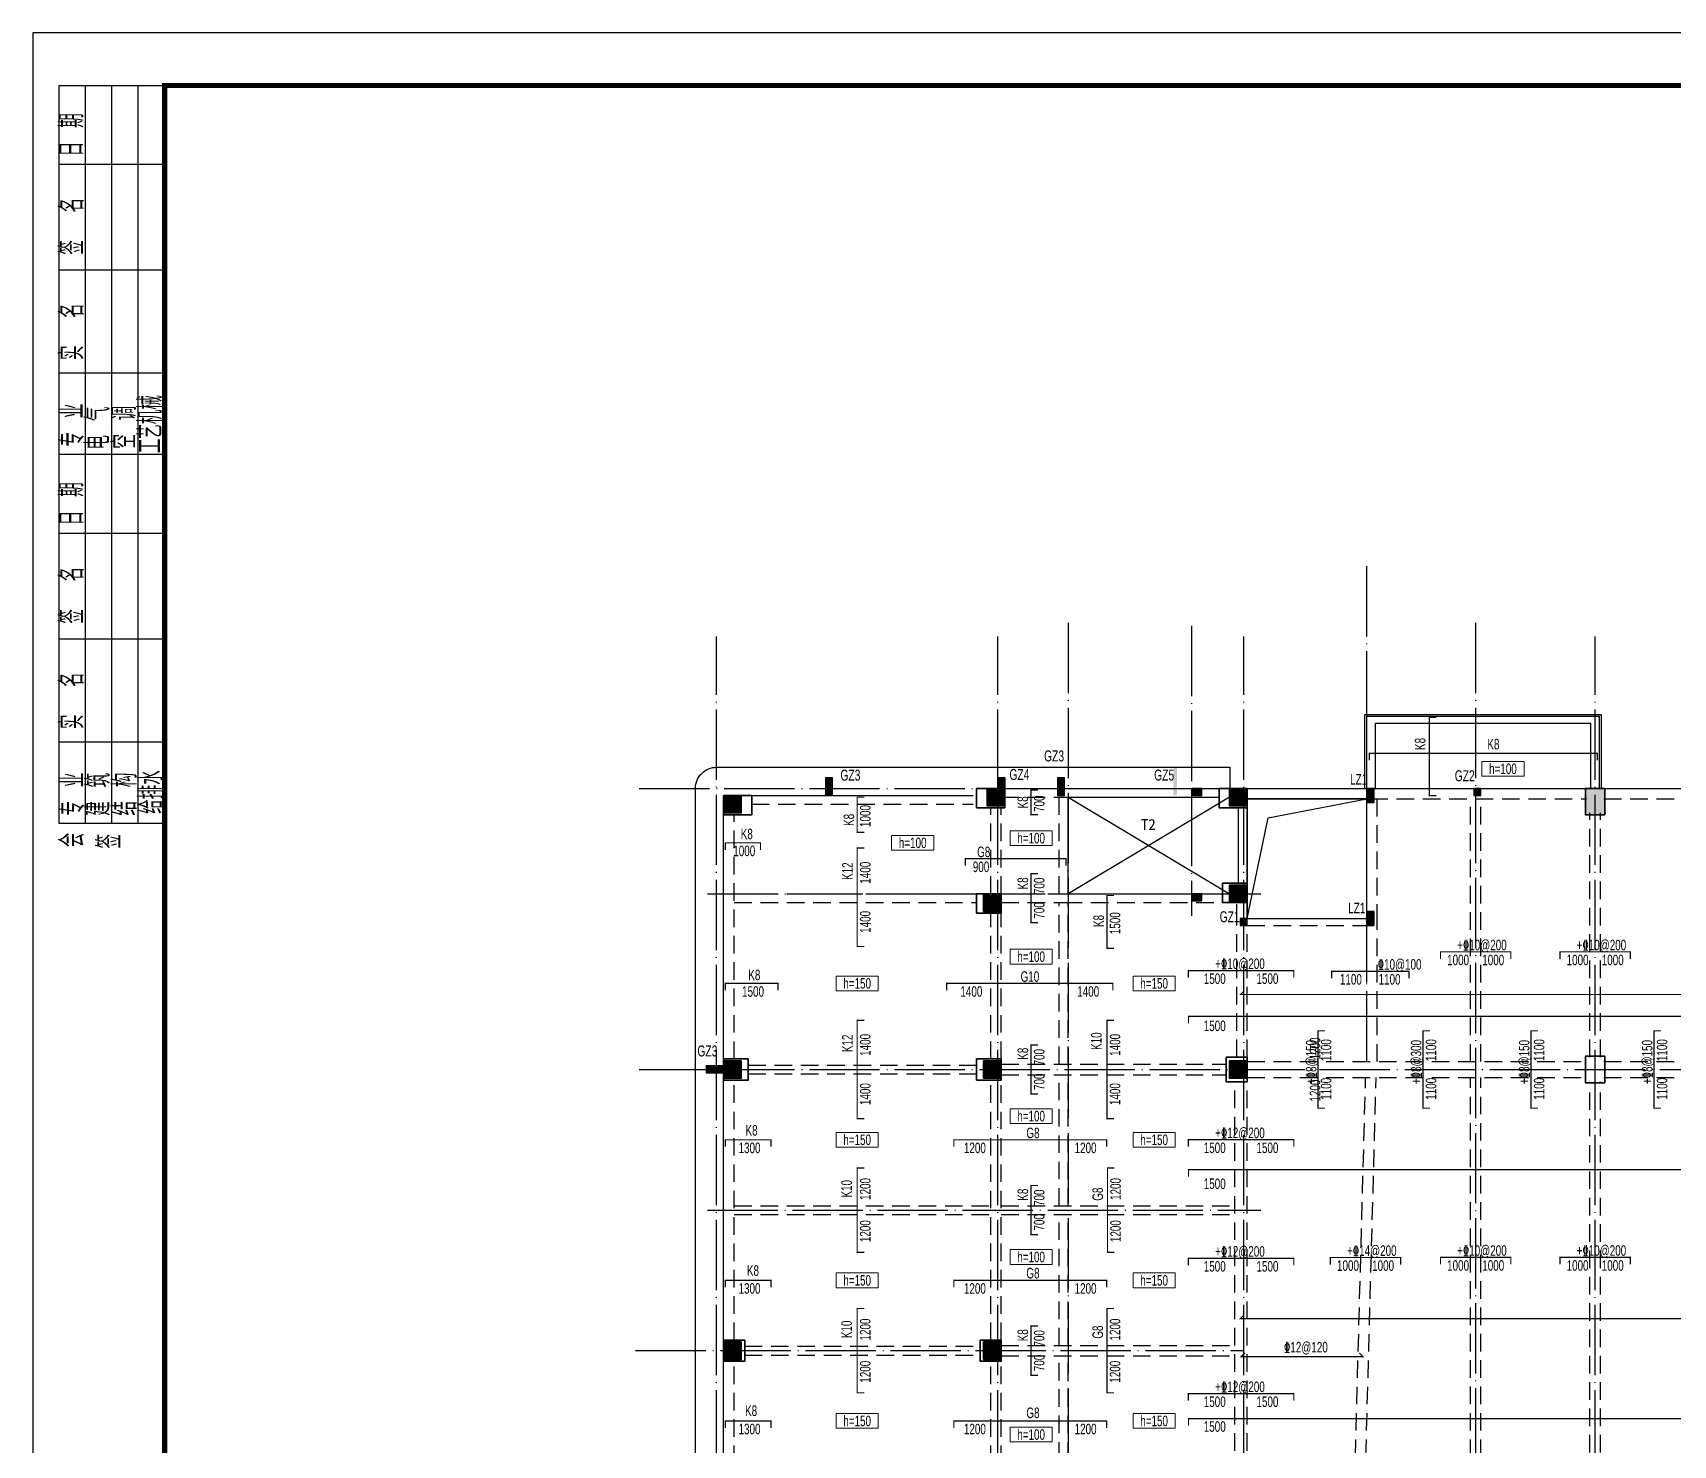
# Model space of a CAD drawing. Extents: x -695511 to 885008, y -751583 to -95266.
# Drawn here: x 473644 to 520322, y -379773 to -339584 of the extents above; entities that cross this region are included whole.
import ezdxf
from ezdxf.enums import TextEntityAlignment as Align

# ---------------------------------------------------------------- set-up
doc = ezdxf.new("R2010")
doc.units = 0
doc.header["$LTSCALE"] = 1000
doc.header["$MEASUREMENT"] = 0
doc.linetypes.add('DOTE', pattern=[2.42, 2, -0.2, 0.02, -0.2])
doc.linetypes.add('线型3', pattern=[750, 500, -250])
for name, color, linetype in [('14', 1, 'Continuous'), ('_0', 7, 'Continuous'), ('DOTE', 1, 'Continuous'), ('GZ', 211, 'Continuous'), ('PUB_TITLE', 4, 'Continuous'), ('SEDOTE', 40, 'DOTE'), ('TZ', 11, 'Continuous'), ('WALL', 4, 'Continuous'), ('填充', 8, 'Continuous'), ('板厚标注', 7, 'Continuous'), ('板厚标注边框', 7, 'Continuous')]:
    doc.layers.add(name, color=color, linetype=linetype)
for name, color, linetype, lineweight in [('BEAM', 4, 'Continuous', 25), ('BEAM-DASH', 4, '线型3', 25), ('HOLE', 7, 'Continuous', 25), ('楼板正筋文字', 7, 'Continuous', 18), ('楼板正筋钢筋', 1, 'Continuous', 35), ('楼板负筋文字', 7, 'Continuous', 18), ('楼板负筋标注', 142, 'Continuous', 18), ('楼板负筋钢筋', 14, 'Continuous', 35), ('砼柱', 2, 'Continuous', 35)]:
    doc.layers.add(name, color=color, linetype=linetype, lineweight=lineweight)
doc.styles.add('hztxt', font='romand_pkpm', dxfattribs={"bigfont": 'gbcbig'})
doc.styles.add('宋体', font='simsun.ttc')
doc.styles.add('样式 1', font='GS_TXT.shx', dxfattribs={"width": 0.7, "height": 375, "bigfont": 'yjkchn.shx'})
doc.styles.add('样式 5', font='GS_TXT.shx', dxfattribs={"width": 0.7, "height": 250, "bigfont": 'yjkchn.shx'})

# ---------------------------------------------------------------- blocks, each defined once
blk = doc.blocks.new('3fmb')
at = {"layer": 'BEAM', "color": 2}
for p, q in [((277024, -691208), (283649, -691208)), ((277024, -693258), (277024, -691208)), ((283649, -693258), (283649, -691208)), ((277274, -691408), (283399, -691408)), ((277274, -693258), (277274, -691408)), ((283399, -693258), (283399, -691408))]:
    blk.add_line(p, q, dxfattribs=at)
at = {"layer": 'BEAM'}
for p, q in [((259524, -693458), (265824, -693458)), ((266624, -693258), (268424, -693258)), ((268424, -693258), (272824, -693258)), ((268424, -693508), (272824, -693508)), ((268524, -696258), (268524, -693508)), ((273624, -693258), (277149, -693258)), ((273624, -693558), (277124, -693558)), ((277024, -696958), (277024, -693558)), ((277149, -693258), (283274, -693258)), ((283774, -693258), (293274, -693258)), ((258724, -701008), (258724, -694008)), ((273374, -695958), (273374, -693808)), ((273624, -695958), (273624, -693808)), ((268424, -696258), (272924, -696258)), ((273624, -697058), (273624, -696508)), ((273624, -696958), (277024, -696958)), ((258724, -709008), (258724, -701508)), ((258724, -717008), (258724, -709508))]:
    blk.add_line(p, q, dxfattribs=at)
at = {"layer": 'BEAM-DASH', "ltscale": 0.001}
for p, q in [((266624, -693508), (268424, -693508)), ((268274, -696258), (268274, -693508)), ((277124, -693558), (283274, -693558)), ((277324, -697058), (277324, -693558)), ((279974, -701033), (279974, -693558)), ((280274, -701033), (280274, -693558)), ((283774, -693558), (293274, -693558)), ((259024, -700958), (259024, -694008)), ((259524, -693708), (265824, -693708)), ((266324, -696258), (266324, -693808)), ((266624, -696258), (266624, -693808)), ((283374, -700908), (283374, -693958)), ((283674, -700908), (283674, -693958)), ((259024, -696258), (265924, -696258)), ((266624, -696258), (268424, -696258)), ((259024, -696508), (265924, -696508)), ((266324, -700958), (266324, -696808)), ((266624, -696508), (268424, -696508)), ((266624, -700958), (266624, -696808)), ((268274, -701108), (268274, -696508)), ((268424, -696508), (272924, -696508)), ((268524, -701108), (268524, -696508)), ((273324, -697058), (273324, -696508)), ((273324, -700908), (273324, -697058)), ((273624, -700908), (273624, -697058)), ((273624, -697158), (277024, -697158)), ((277024, -701033), (277024, -697158)), ((277324, -701033), (277324, -697058)), ((266624, -701108), (273024, -701108)), ((273624, -701033), (283274, -701033)), ((283774, -701033), (293274, -701033)), ((259024, -708958), (259024, -701558)), ((259424, -701133), (265924, -701133)), ((259424, -701383), (265924, -701383)), ((266324, -708958), (266324, -701558)), ((266624, -701408), (273024, -701408)), ((266624, -708958), (266624, -701558)), ((268274, -705133), (268274, -701408)), ((268524, -705133), (268524, -701408)), ((273624, -701483), (283274, -701483)), ((276680, -713033), (276993, -701484)), ((276980, -713033), (277293, -701484)), ((279974, -713033), (279974, -701483)), ((280274, -713033), (280274, -701483)), ((283774, -701483), (293274, -701483)), ((273274, -712858), (273274, -701608)), ((273624, -712858), (273624, -701608)), ((283374, -712908), (283374, -701608)), ((283674, -712908), (283674, -701608)), ((259024, -705133), (266324, -705133)), ((266624, -705133), (273274, -705133)), ((259024, -705383), (266324, -705383)), ((266624, -705383), (273274, -705383)), ((268274, -709108), (268274, -705383)), ((268524, -709108), (268524, -705383)), ((259324, -709133), (266024, -709133)), ((259324, -709383), (266024, -709383)), ((266624, -709108), (273274, -709108)), ((266624, -709408), (273274, -709408)), ((268274, -713108), (268274, -709408)), ((268524, -713108), (268524, -709408)), ((259024, -716958), (259024, -709558)), ((266324, -716958), (266324, -709558)), ((266624, -716958), (266624, -709558))]:
    blk.add_line(p, q, dxfattribs=at)
blk = doc.blocks.new('3fcol')
at = {"layer": '填充'}
h = blk.add_hatch(color=256, dxfattribs=at)
h.dxf.hatch_style = 1
h.paths.add_polyline_path([(193685, -674397), (193185, -674397), (193185, -674897), (193685, -674897)])
h = blk.add_hatch(color=256, dxfattribs=at)
h.dxf.hatch_style = 1
h.paths.add_polyline_path([(200585, -674397), (200085, -674397), (200085, -674897), (200585, -674897)])
h = blk.add_hatch(color=256, dxfattribs=at)
h.dxf.hatch_style = 1
h.paths.add_polyline_path([(210760, -674397), (210210, -674397), (210210, -675147), (210760, -675147)])
h = blk.add_hatch(color=256, dxfattribs=at)
h.dxf.hatch_style = 1
h.paths.add_polyline_path([(186185, -674597), (185685, -674597), (185685, -675097), (186185, -675097)])
h = blk.add_hatch(color=256, dxfattribs=at)
h.dxf.hatch_style = 1
h.paths.add_polyline_path([(200585, -677147), (200085, -677147), (200085, -677647), (200585, -677647)])
h = blk.add_hatch(color=256, dxfattribs=at)
h.dxf.hatch_style = 1
h.paths.add_polyline_path([(193585, -677397), (193085, -677397), (193085, -677897), (193585, -677897)])
h = blk.add_hatch(color=256, dxfattribs=at)
h.dxf.hatch_style = 1
h.paths.add_polyline_path([(186185, -682147), (185685, -682147), (185685, -682647), (186185, -682647)])
h = blk.add_hatch(color=256, dxfattribs=at)
h.dxf.hatch_style = 1
h.paths.add_polyline_path([(193585, -682147), (193085, -682147), (193085, -682647), (193585, -682647)])
h = blk.add_hatch(color=256, dxfattribs=at)
h.dxf.hatch_style = 1
h.paths.add_polyline_path([(200585, -682147), (200085, -682147), (200085, -682647), (200585, -682647)])
h = blk.add_hatch(color=256, dxfattribs=at)
h.dxf.hatch_style = 1
h.paths.add_polyline_path([(186185, -690147), (185685, -690147), (185685, -690647), (186185, -690647)])
h = blk.add_hatch(color=256, dxfattribs=at)
h.dxf.hatch_style = 1
h.paths.add_polyline_path([(193585, -690147), (193085, -690147), (193085, -690647), (193585, -690647)])
at = {"layer": '砼柱', "lineweight": 35}
for points in [[(193685, -674397), (193185, -674397), (193185, -674897), (193685, -674897)], [(200585, -674397), (200085, -674397), (200085, -674897), (200585, -674897)], [(210760, -674397), (210210, -674397), (210210, -675147), (210760, -675147)], [(186185, -674597), (185685, -674597), (185685, -675097), (186185, -675097)], [(200585, -677147), (200085, -677147), (200085, -677647), (200585, -677647)], [(193585, -677397), (193085, -677397), (193085, -677897), (193585, -677897)], [(186185, -682147), (185685, -682147), (185685, -682647), (186185, -682647)], [(193585, -682147), (193085, -682147), (193085, -682647), (193585, -682647)], [(200585, -682147), (200085, -682147), (200085, -682647), (200585, -682647)], [(186185, -690147), (185685, -690147), (185685, -690647), (186185, -690647)], [(193585, -690147), (193085, -690147), (193085, -690647), (193585, -690647)]]:
    blk.add_lwpolyline(points, close=True, dxfattribs=at)
blk = doc.blocks.new('2ft')
at = {"layer": '砼柱', "lineweight": 35}
for points in [[(5726, -878440), (4926, -878440), (4926, -878990), (5726, -878990)], [(12626, -878440), (11826, -878440), (11826, -878990), (12626, -878990)], [(22801, -878440), (22251, -878440), (22251, -879190), (22801, -879190)], [(-1474, -878640), (-2274, -878640), (-2274, -879190), (-1474, -879190)], [(12626, -881140), (11926, -881140), (11926, -881690), (12626, -881690)], [(5626, -881440), (4926, -881440), (4926, -881990), (5626, -881990)], [(-1574, -886140), (-2274, -886140), (-2274, -886740), (-1574, -886740)], [(5626, -886140), (4926, -886140), (4926, -886740), (5626, -886740)], [(12626, -886090), (12026, -886090), (12026, -886790), (12626, -886790)], [(22801, -886065), (22251, -886065), (22251, -886815), (22801, -886815)], [(-1674, -894140), (-2274, -894140), (-2274, -894740), (-1674, -894740)], [(5626, -894140), (5026, -894140), (5026, -894740), (5626, -894740)]]:
    blk.add_lwpolyline(points, close=True, dxfattribs=at)
blk = doc.blocks.new('3fzx')
h = blk.add_hatch(color=256)
h.dxf.hatch_style = 1
h.paths.add_polyline_path([(182849, -1084239), (182849, -1083738), (182649, -1083738), (182649, -1084239)])
h = blk.add_hatch(color=256)
h.dxf.hatch_style = 1
h.paths.add_polyline_path([(187749, -1084239), (187549, -1084239), (187549, -1083738), (187749, -1083738)])
h = blk.add_hatch(color=256)
h.dxf.hatch_style = 1
h.paths.add_polyline_path([(189449, -1083738), (189249, -1083738), (189249, -1084239), (189449, -1084239)])
h = blk.add_hatch(color=256)
h.dxf.hatch_style = 1
h.paths.add_polyline_path([(192549, -1084239), (192549, -1083438), (192649, -1083438), (192649, -1084239)])
h = blk.add_hatch(color=256)
h.dxf.hatch_style = 1
h.paths.add_polyline_path([(179249, -1092138), (179749, -1092138), (179749, -1091938), (179249, -1091938)])
h = blk.add_hatch(color=256)
h.dxf.hatch_style = 1
h.paths.add_polyline_path([(179249, -1116138), (179749, -1116138), (179749, -1115938), (179249, -1115938)])
h = blk.add_hatch(color=256)
h.dxf.hatch_style = 1
h.paths.add_polyline_path([(182849, -1124339), (182649, -1124339), (182649, -1123838), (182849, -1123838)])
h = blk.add_hatch(color=256)
h.dxf.hatch_style = 1
h.paths.add_polyline_path([(187549, -1124339), (187749, -1124339), (187749, -1123838), (187549, -1123838)])
h = blk.add_hatch(color=256)
h.dxf.hatch_style = 1
h.paths.add_polyline_path([(189449, -1124339), (189249, -1124339), (189249, -1123838), (189449, -1123838)])
h = blk.add_hatch(color=256)
h.dxf.hatch_style = 1
h.paths.add_polyline_path([(192649, -1123838), (192649, -1124639), (192549, -1124639), (192549, -1123838)])
blk.add_lwpolyline([(194149, -1124039), (194149, -1124639), (179549, -1124639, -0.414214), (178949, -1124039), (178949, -1084038, -0.414214), (179549, -1083438), (194149, -1083438), (194149, -1084038)], format="xyb")
at = {"color": 4}
for points in [[(187749, -1084239), (187549, -1084239), (187549, -1083738), (187749, -1083738)], [(189449, -1083738), (189249, -1083738), (189249, -1084239), (189449, -1084239)], [(182849, -1124339), (182649, -1124339), (182649, -1123838), (182849, -1123838)], [(187549, -1124339), (187749, -1124339), (187749, -1123838), (187549, -1123838)], [(189449, -1124339), (189249, -1124339), (189249, -1123838), (189449, -1123838)]]:
    blk.add_lwpolyline(points, close=True, dxfattribs=at)
at = {"layer": '_0'}
for points in [[(197999, -1084038), (197999, -1081938), (204724, -1081938), (204724, -1084038)], [(197674, -1124039), (197674, -1126138), (204724, -1126138), (204724, -1124039)]]:
    blk.add_lwpolyline(points, dxfattribs=at)
at = {"layer": 'WALL'}
for points in [[(182849, -1084239), (182849, -1083738), (182649, -1083738), (182649, -1084239), (182849, -1084239)], [(187749, -1084038), (187749, -1083738), (187549, -1083738), (187549, -1084038), (187749, -1084038)], [(189449, -1084038), (189449, -1083738), (189249, -1083738), (189249, -1084038), (189449, -1084038)], [(182849, -1124039), (182849, -1124339), (182649, -1124339), (182649, -1124039), (182849, -1124039)], [(187749, -1124039), (187749, -1124339), (187549, -1124339), (187549, -1124039), (187749, -1124039)], [(189449, -1124039), (189449, -1124339), (189249, -1124339), (189249, -1124039), (189449, -1124039)]]:
    blk.add_lwpolyline(points, dxfattribs=at)
for points in [[(179249, -1092138), (179749, -1092138), (179749, -1091938), (179249, -1091938)], [(179249, -1116138), (179749, -1116138), (179749, -1115938), (179249, -1115938)]]:
    blk.add_lwpolyline(points, close=True, dxfattribs=at)
blk = doc.blocks.new('3fgzz')
at = {"layer": 'GZ'}
h = blk.add_hatch(color=256, dxfattribs=at)
h.dxf.hatch_style = 1
h.paths.add_polyline_path([(212068.5, -678167.5), (212068.5, -677967.5), (211868.5, -677967.5), (211868.5, -678167.5)])
h = blk.add_hatch(color=256, dxfattribs=at)
h.dxf.hatch_style = 1
h.paths.add_polyline_path([(205418.5, -681867.5), (205418.5, -681667.5), (205218.5, -681667.5), (205218.5, -681867.5)])
for points in [[(212068.5, -678167.5), (212068.5, -677967.5), (211868.5, -677967.5), (211868.5, -678167.5), (212068.5, -678167.5)], [(205418.5, -681867.5), (205418.5, -681667.5), (205218.5, -681667.5), (205218.5, -681867.5), (205418.5, -681867.5)]]:
    blk.add_lwpolyline(points, dxfattribs=at)
blk = doc.blocks.new('A$C393D5F54')
at = {"layer": '14'}
for p, q in [((0, 446), (0, 14446)), ((0, 14446), (2000, 14446)), ((500, 446), (500, 14446)), ((1000, 446), (1000, 14446)), ((1500, 446), (1500, 14446)), ((2000, 446), (2000, 14446)), ((2000, 12946), (0, 12946)), ((2000, 10946), (0, 10946)), ((2000, 8990), (0, 8990)), ((2000, 7446), (0, 7446)), ((2000, 5946), (0, 5946)), ((2000, 3946), (0, 3946)), ((2000, 1990), (0, 1990)), ((2000, 446), (0, 446))]:
    blk.add_line(p, q, dxfattribs=at)
at = {"layer": '14', "style": 'hztxt', "width": 0.85}
for s, p in [('日 期', (462, 13105)), ('签  名', (466, 11238)), ('实  名', (466, 9238)), ('工艺机械', (1953, 7471)), ('专 业', (472, 7598)), ('电 气', (957, 7540)), ('空 调', (1460, 7558)), ('日 期', (462, 6105)), ('签  名', (466, 4238)), ('实  名', (466, 2238)), ('专 业', (480, 598)), ('建 筑', (967, 592)), ('结 构', (1470, 597)), ('给排水', (1970, 629)), ('会', (470, -3)), ('签', (1174, -27))]:
    blk.add_text(s, height=450, rotation=90, dxfattribs=at).set_placement(p)

msp = doc.modelspace()

# ---------------------------------------------------------------- hatches: boundary and pattern name
at = {"layer": 'TZ'}
h = msp.add_hatch(color=256, dxfattribs=at)
h.dxf.hatch_style = 1
h.paths.add_polyline_path([(506611.2, -361082.8), (506611.2, -361282.8), (506911.2, -361282.8), (506911.2, -361082.8)])
h = msp.add_hatch(color=256, dxfattribs=at)
h.dxf.hatch_style = 1
h.paths.add_polyline_path([(506611.2, -364082.8), (506611.2, -364282.8), (506911.2, -364282.8), (506911.2, -364082.8)])
at = {"layer": '填充'}
h = msp.add_hatch(color=256, dxfattribs=at)
h.dxf.hatch_style = 1
h.paths.add_polyline_path([(511801.2, -361082.8), (511601.2, -361082.8), (511601.2, -361482.8), (511801.2, -361482.8)])
h = msp.add_hatch(color=256, dxfattribs=at)
h.dxf.hatch_style = 1
h.paths.add_polyline_path([(511801.2, -364582.8), (511601.2, -364582.8), (511601.2, -364982.8), (511801.2, -364982.8)])

# ---------------------------------------------------------------- linework, layer by layer
at = {"layer": 'DOTE', "linetype": 'DOTE'}
for p, q in [((493101.2, -401982.8), (493101.2, -356760.8)), ((501101.2, -401982.8), (501101.2, -356760.8)), ((508101.2, -401982.8), (508101.2, -356760.8)), ((518101.2, -401982.8), (518101.2, -356760.8)), ((490901.2, -361082.8), (605101.2, -361082.8)), ((490901.2, -369082.8), (605101.2, -369082.8)), ((490790.5, -377082.8), (508101.2, -377082.8))]:
    msp.add_line(p, q, dxfattribs=at)
at = {"layer": 'HOLE'}
for p, q in [((503101.2, -361332.8), (507701.2, -364082.8)), ((507701.2, -361332.8), (503101.2, -364082.8))]:
    msp.add_line(p, q, dxfattribs=at)
msp.add_lwpolyline([(511601.2, -361382.8), (508201.2, -361382.8), (508201.2, -364782.8), (508793.4, -361925), (511601.2, -361382.8)], close=True, dxfattribs=at)
at = {"layer": 'PUB_TITLE'}
msp.add_lwpolyline([(473643.5, -428684), (631293.5, -428684), (631293.5, -339584), (473643.5, -339584)], close=True, dxfattribs=at)
at = {"layer": 'PUB_TITLE', "const_width": 150}
msp.add_lwpolyline([(477393.5, -427184), (629793.5, -427184), (629793.5, -341084), (477393.5, -341084)], close=True, dxfattribs=at)
at = {"layer": 'SEDOTE', "linetype": 'DOTE'}
for p, q in [((503101.2, -356370.4), (503101.2, -402141)), ((514701.2, -356370.4), (514701.2, -403314.6))]:
    msp.add_line(p, q, dxfattribs=at)
for points in [[(511601.2, -368857.8), (511601.2, -354739.7)], [(506611.2, -356455.3), (506611.2, -364705.6)], [(492842.3, -364082.8), (508586.9, -364082.8)], [(492842.3, -373082.8), (508586.9, -373082.8)]]:
    msp.add_lwpolyline(points, dxfattribs=at)
at = {"layer": 'TZ'}
for points in [[(506611.2, -361082.8), (506611.2, -361282.8), (506911.2, -361282.8), (506911.2, -361082.8)], [(506611.2, -364082.8), (506611.2, -364282.8), (506911.2, -364282.8), (506911.2, -364082.8)]]:
    msp.add_lwpolyline(points, close=True, dxfattribs=at)
at = {"layer": '板厚标注边框', "lineweight": 18}
for points in [[(514877.7, -360736.3), (516077.7, -360736.3), (516077.7, -360316.3), (514877.7, -360316.3)], [(498081.7, -362842.8), (499281.7, -362842.8), (499281.7, -362422.8), (498081.7, -362422.8)], [(501451.2, -362709.3), (502651.2, -362709.3), (502651.2, -362289.3), (501451.2, -362289.3)], [(501451.2, -366081.8), (502651.2, -366081.8), (502651.2, -365661.8), (501451.2, -365661.8)], [(496501.2, -366842.8), (497701.2, -366842.8), (497701.2, -366422.8), (496501.2, -366422.8)], [(504951.2, -366842.8), (506151.2, -366842.8), (506151.2, -366422.8), (504951.2, -366422.8)], [(501451.2, -370618.8), (502651.2, -370618.8), (502651.2, -370198.8), (501451.2, -370198.8)], [(496501.2, -371292.8), (497701.2, -371292.8), (497701.2, -370872.8), (496501.2, -370872.8)], [(504951.2, -371292.8), (506151.2, -371292.8), (506151.2, -370872.8), (504951.2, -370872.8)], [(501451.2, -374627.8), (502651.2, -374627.8), (502651.2, -374207.8), (501451.2, -374207.8)], [(496501.2, -375292.8), (497701.2, -375292.8), (497701.2, -374872.8), (496501.2, -374872.8)], [(504951.2, -375292.8), (506151.2, -375292.8), (506151.2, -374872.8), (504951.2, -374872.8)], [(496501.2, -379292.8), (497701.2, -379292.8), (497701.2, -378872.8), (496501.2, -378872.8)], [(504951.2, -379292.8), (506151.2, -379292.8), (506151.2, -378872.8), (504951.2, -378872.8)], [(501451.2, -379680.8), (502651.2, -379680.8), (502651.2, -379260.8), (501451.2, -379260.8)]]:
    msp.add_lwpolyline(points, close=True, dxfattribs=at)
at = {"layer": '楼板正筋钢筋', "lineweight": 35, "const_width": 35}
for points in [[(508112.9, -366842.7), (508006.9, -366948.8), (547887.9, -366948.8), (547781.8, -366842.7)], [(508112.9, -376064.2), (508006.9, -376170.3), (544776.4, -376170.3), (544670.3, -376064.2)], [(508132.3, -377149.8), (508026.2, -377255.9), (511496.9, -377255.9), (511390.8, -377149.8)]]:
    msp.add_lwpolyline(points, dxfattribs=at)
at = {"layer": '楼板负筋钢筋', "lineweight": 35, "const_width": 35}
for points in [[(513581.2, -361290.3), (513381.2, -361290.3), (513381.2, -359066.8), (513581.2, -359066.8)], [(511676.7, -360284.8), (511676.7, -360084.8), (518165.9, -360084.8), (518165.9, -360284.8)], [(502251.2, -361832.8), (502051.2, -361832.8), (502051.2, -361132.8), (502251.2, -361132.8)], [(497301.2, -362332.8), (497101.2, -362332.8), (497101.2, -361332.8), (497301.2, -361332.8)], [(493351.2, -362832.8), (493351.2, -362632.8), (494351.2, -362632.8), (494351.2, -362832.8)], [(497301.2, -365582.8), (497101.2, -365582.8), (497101.2, -362782.8), (497301.2, -362782.8)], [(500176.2, -363285.3), (500176.2, -363085.3), (503043.2, -363085.3), (503043.2, -363285.3)], [(502251.2, -364907.8), (502051.2, -364907.8), (502051.2, -363507.8), (502251.2, -363507.8)], [(504409.1, -365632.8), (504209.1, -365632.8), (504209.1, -364132.8), (504409.1, -364132.8)], [(513701.2, -365935.8), (513701.2, -365735.8), (515701.2, -365735.8), (515701.2, -365935.8)], [(517101.2, -365935.8), (517101.2, -365735.8), (519101.2, -365735.8), (519101.2, -365935.8)], [(506526.2, -366467.8), (506526.2, -366267.8), (509526.2, -366267.8), (509526.2, -366467.8)], [(510601.2, -366486.8), (510601.2, -366286.8), (512801.2, -366286.8), (512801.2, -366486.8)], [(493351.2, -366832.8), (493351.2, -366632.8), (494851.2, -366632.8), (494851.2, -366832.8)], [(499651.2, -366832.8), (499651.2, -366632.8), (504376.2, -366632.8), (504376.2, -366832.8)], [(497301.2, -370482.8), (497101.2, -370482.8), (497101.2, -367682.8), (497301.2, -367682.8)], [(504409.1, -370482.8), (504209.1, -370482.8), (504209.1, -367682.8), (504409.1, -367682.8)], [(506530, -367767.8), (506530, -367567.8), (548028, -367567.8), (548028, -367767.8)], [(510414.9, -370182.8), (510214.9, -370182.8), (510214.9, -367982.8), (510414.9, -367982.8)], [(513401.2, -370182.8), (513201.2, -370182.8), (513201.2, -367982.8), (513401.2, -367982.8)], [(516476.4, -370182.8), (516276.4, -370182.8), (516276.4, -367982.8), (516476.4, -367982.8)], [(519976.4, -370182.8), (519776.4, -370182.8), (519776.4, -367982.8), (519976.4, -367982.8)], [(502251.2, -369782.8), (502051.2, -369782.8), (502051.2, -368382.8), (502251.2, -368382.8)], [(493351.2, -371282.8), (493351.2, -371082.8), (494651.2, -371082.8), (494651.2, -371282.8)], [(499851.2, -371282.8), (499851.2, -371082.8), (504201.2, -371082.8), (504201.2, -371282.8)], [(506526.2, -371280.8), (506526.2, -371080.8), (509526.2, -371080.8), (509526.2, -371280.8)], [(497301.2, -374282.8), (497101.2, -374282.8), (497101.2, -371882.8), (497301.2, -371882.8)], [(504423.7, -374282.8), (504223.7, -374282.8), (504223.7, -371882.8), (504423.7, -371882.8)], [(506530, -372132.8), (506530, -371932.8), (548028, -371932.8), (548028, -372132.8)], [(502251.2, -373782.8), (502051.2, -373782.8), (502051.2, -372382.8), (502251.2, -372382.8)], [(506526.2, -374653.8), (506526.2, -374453.8), (509526.2, -374453.8), (509526.2, -374653.8)], [(510567.5, -374633), (510567.5, -374433), (512567.5, -374433), (512567.5, -374633)], [(513701.2, -374628.8), (513701.2, -374428.8), (515701.2, -374428.8), (515701.2, -374628.8)], [(517101.2, -374628.8), (517101.2, -374428.8), (519101.2, -374428.8), (519101.2, -374628.8)], [(493351.2, -375282.8), (493351.2, -375082.8), (494651.2, -375082.8), (494651.2, -375282.8)], [(499851.2, -375282.8), (499851.2, -375082.8), (504201.2, -375082.8), (504201.2, -375282.8)], [(497301.2, -378282.8), (497101.2, -378282.8), (497101.2, -375882.8), (497301.2, -375882.8)], [(504409.1, -378282.8), (504209.1, -378282.8), (504209.1, -375882.8), (504409.1, -375882.8)], [(502251.2, -377782.8), (502051.2, -377782.8), (502051.2, -376382.8), (502251.2, -376382.8)], [(506526.2, -378505.8), (506526.2, -378305.8), (509526.2, -378305.8), (509526.2, -378505.8)], [(506530, -379216.3), (506530, -379016.3), (548028, -379016.3), (548028, -379216.3)], [(493351.2, -379282.8), (493351.2, -379082.8), (494651.2, -379082.8), (494651.2, -379282.8)], [(499851.2, -379282.8), (499851.2, -379082.8), (504201.2, -379082.8), (504201.2, -379282.8)]]:
    msp.add_lwpolyline(points, dxfattribs=at)
at = {"layer": '砼柱', "lineweight": 35}
for points in [[(511801.2, -361082.8), (511601.2, -361082.8), (511601.2, -361482.8), (511801.2, -361482.8)], [(511801.2, -364582.8), (511601.2, -364582.8), (511601.2, -364982.8), (511801.2, -364982.8)]]:
    msp.add_lwpolyline(points, close=True, dxfattribs=at)

# ---------------------------------------------------------------- block references
for name, p in [('3fmb', (234577.2, 332175.3)), ('3fcol', (307615.9, 313313.7)), ('2ft', (495575.5, 517356.9))]:
    msp.add_blockref(name, p)
at = {"layer": '14', "color": 6, "xscale": 1.5, "yscale": 1.5, "zscale": 1.5}
msp.add_blockref('A$C393D5F54', (474393.5, -362752.4), dxfattribs=at)
at = {"layer": '_0'}
msp.add_blockref('3fzx', (313552.3, 722955.7), dxfattribs=at)
at = {"layer": 'GZ', "color": 2}
msp.add_blockref('3fgzz', (302782.7, 316884.7), dxfattribs=at)

# ---------------------------------------------------------------- texts
at = {"color": 2, "style": '宋体'}
msp.add_text('T2', height=312.5, dxfattribs=at).set_placement((505173.2, -362360.5), align=Align.BOTTOM_LEFT)
at = {"layer": 'GZ', "style": '样式 1', "width": 0.7}
for s, p in [('GZ3', (502420.7, -360410.9)), ('GZ3', (496625.7, -360956.9)), ('GZ4', (501434.2, -360937.4)), ('GZ5', (505552.7, -360953.9)), ('GZ2', (514106.6, -360974.1)), ('GZ1', (507417.6, -364987.1)), ('GZ3', (492555.7, -368804.9))]:
    msp.add_text(s, height=312.5, dxfattribs=at).set_placement(p, align=Align.BOTTOM_LEFT)
at = {"layer": '板厚标注', "style": '样式 1', "width": 0.7}
for s, p in [('h=100', (515477.7, -360526.3)), ('h=100', (498681.7, -362632.8)), ('h=100', (502051.2, -362499.3)), ('h=100', (502051.2, -365871.8)), ('h=150', (497101.2, -366632.8)), ('h=150', (505551.2, -366632.8)), ('h=100', (502051.2, -370408.8)), ('h=150', (497101.2, -371082.8)), ('h=150', (505551.2, -371082.8)), ('h=100', (502051.2, -374417.8)), ('h=150', (497101.2, -375082.8)), ('h=150', (505551.2, -375082.8)), ('h=150', (497101.2, -379082.8)), ('h=150', (505551.2, -379082.8)), ('h=100', (502051.2, -379470.8))]:
    msp.add_text(s, height=300, dxfattribs=at).set_placement(p, align=Align.MIDDLE_CENTER)
at = {"layer": '楼板正筋文字', "style": '样式 5', "width": 0.7}
msp.add_text('%%13212@120', height=300, dxfattribs=at).set_placement((509248, -377133.9))
at = {"layer": '楼板负筋文字', "style": '样式 5', "width": 0.7}
for s, p in [('K8', (513271.7, -359991.3)), ('K8', (501965.2, -361652.8)), ('K8', (497015.2, -362152.8)), ('K12', (496973.7, -363689.3)), ('K8', (501965.2, -363959.3)), ('K8', (504123.1, -365027.8)), ('K12', (496973.7, -368589.3)), ('K10', (504058.1, -368526.8)), ('+%%1328@150', (510169.9, -369496.3)), ('+%%1328@300', (513156.2, -369496.3)), ('+%%1328@150', (516231.4, -369496.3)), ('+%%1328@150', (519731.4, -369496.3)), ('K8', (501965.2, -368805.8)), ('K10', (496950.2, -372726.8)), ('K8', (501965.2, -372816.8)), ('G8', (504096.7, -372816.8)), ('K10', (496950.2, -376726.8)), ('K8', (501965.2, -376816.8)), ('G8', (504096.7, -376742.8))]:
    msp.add_text(s, height=300, rotation=89.99999, dxfattribs=at).set_placement(p)
for s, p in [('K8', (515035.2, -359974.3)), ('LZ1', (511127.2, -360977.8)), ('K8', (493789.2, -362529.8)), ('G8', (500515.2, -363040.3)), ('LZ1', (511077.2, -364638.3)), ('+%%13210@200', (514174.7, -365690.8)), ('+%%13210@200', (517574.7, -365690.8)), ('+%%13210@200', (507290.2, -366222.8)), ('%%13210@100', (511914.2, -366241.8)), ('K8', (494003.7, -366541.3)), ('G10', (501751.7, -366587.8)), ('K8', (493924.2, -370965.3)), ('G8', (501916.2, -371037.8)), ('+%%13212@200', (507290.2, -371035.8)), ('+%%13212@200', (507290.2, -374408.8)), ('+%%13214@200', (511041, -374388)), ('+%%13210@200', (514174.7, -374383.8)), ('+%%13210@200', (517574.7, -374383.8)), ('K8', (493964.2, -374953.8)), ('G8', (501916.2, -375028.3)), ('+%%13212@200', (507290.2, -378260.8)), ('K8', (493911.2, -378942.3)), ('G8', (501916.2, -379002.3))]:
    msp.add_text(s, height=300, dxfattribs=at).set_placement(p)
at = {"layer": '楼板负筋标注', "style": '样式 5', "width": 0.7}
for s, p in [('1000', (497181.2, -361870.3)), ('700', (502131.2, -361520.3)), ('1400', (497181.2, -363482.8)), ('700', (502131.2, -363857.8)), ('700', (502131.2, -364557.8)), ('1400', (497181.2, -364882.8)), ('1500', (504289.1, -364920.3)), ('1400', (497181.2, -368382.8)), ('1400', (504289.1, -368382.8)), ('1200', (509981.2, -368482.8)), ('1100', (510294.9, -368532.8)), ('1100', (513281.2, -368532.8)), ('1100', (516356.4, -368532.8)), ('1100', (519856.4, -368532.8)), ('700', (502131.2, -368732.8)), ('700', (502131.2, -369432.8)), ('1400', (497181.2, -369782.8)), ('1400', (504289.1, -369782.8)), ('1200', (509981.2, -369682.8)), ('1100', (510294.9, -369632.8)), ('1100', (513281.2, -369632.8)), ('1100', (516356.4, -369632.8)), ('1100', (519856.4, -369632.8)), ('1200', (497181.2, -372482.8)), ('1200', (504303.7, -372482.8)), ('700', (502131.2, -372732.8)), ('1200', (497181.2, -373682.8)), ('700', (502131.2, -373432.8)), ('1200', (504303.7, -373682.8)), ('1200', (497181.2, -376482.8)), ('1200', (504289.1, -376482.8)), ('700', (502131.2, -376732.8)), ('1200', (497181.2, -377682.8)), ('700', (502131.2, -377432.8)), ('1200', (504289.1, -377682.8))]:
    msp.add_text(s, height=300, rotation=89.99999, dxfattribs=at).set_placement(p, align=Align.TOP_CENTER)
for s, p in [('1000', (493888.7, -362712.8)), ('900', (500626.2, -363165.3)), ('1000', (514201.2, -365815.8)), ('1000', (515201.2, -365815.8)), ('1000', (517601.2, -365815.8)), ('1000', (518601.2, -365815.8)), ('1500', (507276.2, -366347.8)), ('1500', (508776.2, -366347.8)), ('1100', (511151.2, -366366.8)), ('1100', (512251.2, -366366.8)), ('1500', (494138.7, -366712.8)), ('1400', (500351.2, -366712.8)), ('1400', (503676.2, -366712.8)), ('1500', (507276.2, -367690.3)), ('1300', (494038.7, -371162.8)), ('1200', (500451.2, -371162.8)), ('1200', (503601.2, -371162.8)), ('1500', (507276.2, -371160.8)), ('1500', (508776.2, -371160.8)), ('1500', (507276.2, -372184.3)), ('1500', (507276.2, -374533.8)), ('1500', (508776.2, -374533.8)), ('1000', (511067.5, -374513)), ('1000', (512067.5, -374513)), ('1000', (514201.2, -374508.8)), ('1000', (515201.2, -374508.8)), ('1000', (517601.2, -374508.8)), ('1000', (518601.2, -374508.8)), ('1300', (494038.7, -375162.8)), ('1200', (500451.2, -375162.8)), ('1200', (503601.2, -375162.8)), ('1500', (507276.2, -378385.8)), ('1500', (508776.2, -378385.8)), ('1300', (494038.7, -379162.8)), ('1200', (500451.2, -379162.8)), ('1200', (503601.2, -379162.8)), ('1500', (507276.2, -379092.3))]:
    msp.add_text(s, height=300, dxfattribs=at).set_placement(p, align=Align.TOP_CENTER)

doc.saveas('drawing.dxf')
